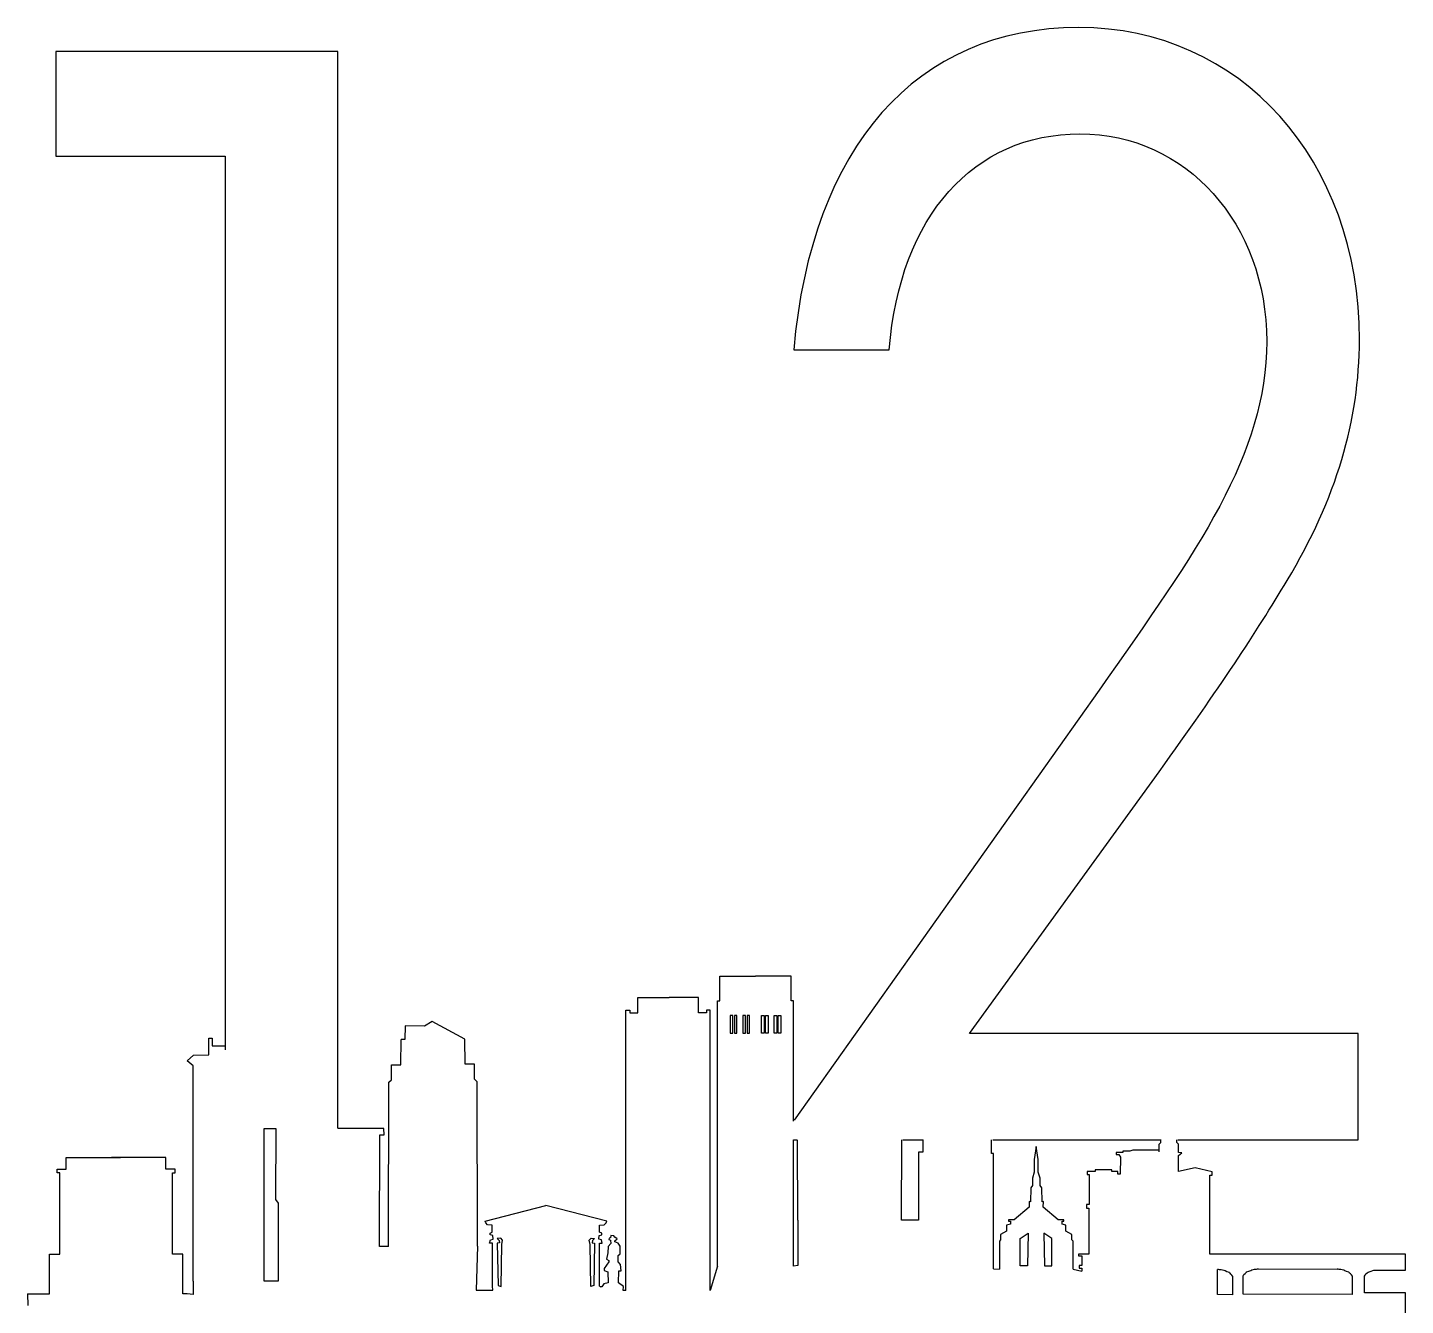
# Model space of a CAD drawing. Extents: x -137 to 89, y 6 to 360.
# Drawn here: x -114 to 89.1, y 171.9 to 360.4 of the extents above; entities that cross this region are included whole.
import ezdxf

# ---------------------------------------------------------------- set-up
doc = ezdxf.new("R2010")
doc.units = 0
doc.layers.add('outline', color=7, linetype='CONTINUOUS')

msp = doc.modelspace()

# ---------------------------------------------------------------- linework, layer by layer
at = {"layer": 'outline', "color": 7}
for points in [[(-68.236996, 198.105715), (-68.236993, 356.836711), (-109.843047, 356.836711), (-109.843047, 341.383033), (-84.879417, 341.383033), (-84.879417, 209.641985)], [(-1.041998, 312.849328), (13.024499, 312.849328)], [(43.970797, 262.684622), (-0.992788, 199.264841)], [(55.566272, 196.361095), (82.15129, 196.361092), (82.15129, 212.037562), (24.880548, 212.037562), (52.812595, 250.6258)], [(-12.260943, 177.735691), (-12.260943, 216.844255), (-11.925987, 216.844255), (-11.925987, 220.500146), (-6.672502, 220.497347)], [(-1.084061, 199.136365), (-1.084061, 216.844255), (-1.419016, 216.844255), (-1.419016, 220.500146), (-6.672502, 220.497347)], [(-25.77047, 174.151192), (-25.77047, 215.46997), (-25.195271, 215.46997), (-25.195271, 215.085718), (-24.042519, 215.085718), (-24.042519, 217.333581), (-19.693401, 217.333581), (-19.4182, 217.333581)], [(-13.341131, 174.15111), (-13.341131, 215.46997), (-13.916329, 215.46997), (-13.916329, 215.085718), (-15.069082, 215.085718), (-15.069082, 217.333581), (-19.4182, 217.333581)], [(-49.507182, 211.201719), (-54.326398, 213.806698), (-55.498639, 213.103354), (-58.338068, 213.155445), (-58.36413, 211.175658), (-58.928896, 211.148618)], [(-89.585278, 175.535924), (-89.585278, 207.296586), (-90.472105, 208.031778), (-89.526852, 208.872005), (-87.28625, 208.906994), (-87.28625, 211.357654), (-86.79612, 211.357654), (-86.79612, 210.202343), (-84.879716, 210.202343)], [(-60.769039, 180.619916), (-60.717109, 204.867854), (-60.335577, 205.235291), (-60.335577, 207.449534), (-58.954936, 207.449534), (-58.928901, 211.148604)], [(-47.66706, 180.673026), (-47.71899, 204.920966), (-48.100522, 205.288406), (-48.100522, 207.502646), (-49.481163, 207.502646), (-49.507224, 211.201719)], [(-77.373969, 198.020585), (-77.454627, 187.567536), (-77.050645, 187.005476), (-77.050645, 175.535984), (-79.105672, 175.535984)], [(-79.105645, 198.02057), (-77.373969, 198.020585)], [(-79.105645, 175.535924), (-79.105645, 198.02057)], [(-60.769007, 180.619895), (-62.089222, 180.645295), (-62.037131, 197.108762), (-61.437985, 197.108762), (-61.464046, 198.046552), (-68.236996, 198.020464)], [(-1.084061, 177.735693), (-1.084061, 196.361354)], [(-1.079003, 196.36109), (-0.564304, 196.361092)], [(-0.440204, 184.5359), (-0.504522, 196.361042)], [(17.971161, 196.361233), (17.971161, 194.532732), (17.374125, 194.532732), (17.374125, 184.502512), (14.832455, 184.502512)], [(14.832463, 184.50252), (14.896963, 196.361259)], [(15.042021, 196.36109), (18.029444, 196.36109)], [(28.399028, 177.338702), (28.399028, 194.362163), (28.120787, 194.362163), (28.120787, 196.361061)], [(28.322383, 196.36109), (53.134373, 196.361095)], [(40.137744, 177.317932), (40.137744, 181.439161), (39.966817, 181.610093), (39.966817, 182.407743), (39.095579, 182.910753), (39.095579, 183.794151), (38.538025, 183.94354), (38.538025, 184.363903), (38.789324, 184.363903), (38.789324, 184.572802), (37.95368, 184.572802), (35.750627, 186.452992), (35.769605, 187.25066), (35.57969, 187.231761), (35.54173, 189.282882), (35.294837, 189.643721), (35.294837, 190.707272), (35.009957, 191.580902), (35.009957, 193.461082), (34.687084, 195.360192), (34.421193, 193.460992), (34.421193, 191.580802), (34.136314, 190.707182), (34.136314, 189.643642), (33.88942, 189.282782), (33.851461, 187.231671), (33.661543, 187.250671), (33.680524, 186.45301), (31.477471, 184.57282), (30.641827, 184.57282), (30.641827, 184.36391), (30.893125, 184.36391), (30.893125, 183.94354), (30.335572, 183.794162), (30.335572, 182.910761), (29.464333, 182.407751), (29.464333, 181.610093), (29.293404, 181.439172), (29.293404, 177.317943)], [(52.844308, 194.600721), (52.844308, 195.724671), (53.081721, 195.966511), (53.081721, 196.361259)], [(60.324377, 179.521271), (60.324377, 191.14344), (60.627852, 191.14344), (60.627852, 191.65044), (58.120994, 192.241951), (55.698619, 191.70678), (55.698619, 194.072812), (56.177468, 194.438979), (55.670455, 194.49528), (55.670455, 194.59529), (55.670457, 195.719229), (55.433041, 195.961079), (55.433041, 196.361087)], [(-113.993175, 173.656374), (-110.750743, 173.656374), (-110.750743, 179.507793), (-109.239864, 179.507793), (-109.239864, 191.389413), (-109.239864, 191.498323), (-109.646824, 191.498323), (-109.646824, 192.04283), (-108.276963, 192.04283), (-108.276963, 193.74512), (-100.278106, 193.74512)], [(-90.472902, 173.652053), (-91.123856, 173.652053), (-91.123856, 179.503483), (-92.63473, 179.503483), (-92.63473, 191.385092), (-92.63473, 191.494013), (-92.227782, 191.494013), (-92.227782, 192.038499), (-93.597639, 192.038499), (-93.597639, 193.740799), (-101.596496, 193.740799)], [(52.847581, 194.854251), (48.96635, 194.854251), (48.493171, 194.688762), (47.452208, 194.688762), (47.452208, 194.499481), (46.516361, 194.499481), (46.516361, 194.226111), (46.894913, 194.226111), (47.122611, 193.831702), (47.084183, 191.313472), (46.758209, 191.324272), (46.758209, 191.702812), (45.874955, 191.702812), (45.874955, 191.934142), (43.382922, 191.934142), (43.382922, 191.692292), (42.194733, 191.692292), (42.194733, 191.271692), (42.51018, 191.271692), (42.51018, 186.834381), (42.142158, 186.834381), (42.142158, 186.298112), (42.468117, 186.298112), (42.468117, 179.505473), (40.93293, 179.505473), (40.93293, 179.25311), (41.427138, 179.25311), (41.427138, 177.833581), (41.048593, 177.833581), (41.048593, 177.423511), (41.416615, 177.423511), (41.416615, 176.992402)], [(-45.453112, 174.79527), (-45.453112, 181.111525), (-45.876328, 181.111525), (-45.741468, 181.614823), (-45.36006, 181.716974), (-45.39725, 182.269323), (-45.804494, 182.373183), (-45.804494, 182.604775), (-45.477099, 182.772463), (-45.477099, 183.786574), (-46.171813, 183.834574), (-46.427339, 184.153985), (-46.555104, 184.353605), (-37.57178, 186.693265)], [(-29.690388, 174.795281), (-29.690388, 181.111562), (-29.267171, 181.111562), (-29.402034, 181.614861), (-29.783442, 181.717011), (-29.746252, 182.26936), (-29.339008, 182.373223), (-29.339008, 182.604812), (-29.666406, 182.772503), (-29.666406, 183.786611), (-28.971692, 183.834611), (-28.716165, 184.154022), (-28.588403, 184.353642), (-37.571725, 186.693302)], [(-0.440204, 184.5359), (-0.440204, 177.819312), (-1.084061, 177.735611)], [(-26.945733, 179.311882), (-26.648907, 179.5663), (-26.627687, 180.711211), (-26.924513, 181.114063), (-27.412159, 181.304872), (-27.390939, 181.495692), (-27.094108, 181.771311), (-27.412135, 182.004542), (-27.56055, 182.195351), (-27.984593, 182.258952), (-28.048204, 181.940922), (-28.260227, 181.877322), (-28.302616, 181.665301), (-28.048193, 181.559311), (-28.005802, 181.07166), (-28.387437, 180.647631), (-28.429825, 179.693541), (-28.620646, 178.78185), (-28.28141, 178.569832), (-28.28141, 178.357811), (-28.620646, 177.891371), (-28.981079, 177.382512), (-28.981079, 177.106892), (-28.451029, 176.894871), (-28.387418, 175.304723), (-29.044683, 175.113903), (-29.341513, 174.711072), (-29.489924, 174.711072)], [(-47.667023, 180.673005), (-47.842643, 174.195124), (-45.389175, 174.195124), (-45.453064, 174.795204)], [(89.138074, 177.14756), (89.138074, 179.52127), (60.324375, 179.52127)], [(-25.77047, 174.151192), (-26.203656, 174.13859), (-26.118846, 174.732252), (-26.860918, 175.304702), (-26.818526, 177.043263), (-26.5005, 177.043263), (-26.585309, 177.99735), (-26.903341, 178.379001)], [(-12.260943, 177.735691), (-13.341131, 174.15111)], [(28.399028, 177.338702), (29.293404, 177.3179)], [(40.137744, 177.317932), (41.416615, 176.992402)], [(61.546726, 177.249651), (61.444629, 177.249651)], [(63.690735, 173.523161), (61.444631, 173.57426), (61.444631, 177.249709)], [(67.349528, 177.342872), (67.451625, 177.342872), (79.174879, 177.29177)], [(79.174879, 177.29182), (79.072779, 177.29182)], [(-89.585286, 175.535924), (-89.565548, 173.584225), (-90.472849, 173.652024)], [(-29.690388, 174.795201), (-29.489924, 174.711)], [(63.690732, 173.523161), (63.690732, 176.228701), (63.56311, 176.407361)], [(65.205522, 173.616372), (65.205522, 176.321929), (65.333146, 176.500581)], [(81.318885, 173.565331), (81.318885, 176.27087), (81.191263, 176.44953)], [(89.138074, 164.13036), (89.138074, 173.82945), (83.088907, 173.82945), (83.114437, 176.0245), (83.088907, 176.27974)], [(-113.993127, 173.656374), (-113.947727, 171.949174)], [(81.318885, 173.565331), (65.205511, 173.61643)]]:
    msp.add_lwpolyline(points, dxfattribs=at)
for points in [[(82.352241, 314.296387)], [(-10.023125, 214.699998), (-10.395595, 214.699998), (-10.395595, 212.079406), (-10.023125, 212.079406), (-10.023125, 214.699998)], [(-9.415819, 214.699998), (-9.788289, 214.699998), (-9.788289, 212.079406), (-9.415819, 212.079406), (-9.415819, 214.699998)], [(-8.163025, 214.713137), (-8.535495, 214.713137), (-8.535495, 212.092545), (-8.163025, 212.092545), (-8.163025, 214.713137)], [(-7.555721, 214.713137), (-7.928191, 214.713137), (-7.928191, 212.092545), (-7.555721, 212.092545), (-7.555721, 214.713137)], [(-5.789281, 214.713137), (-5.416811, 214.713137), (-5.416811, 212.092545), (-5.789281, 212.092545), (-5.789281, 214.713137)], [(-5.181978, 214.713137), (-4.809508, 214.713137), (-4.809508, 212.092545), (-5.181978, 212.092545), (-5.181978, 214.713137)], [(-3.929184, 214.699998), (-3.556714, 214.699998), (-3.556714, 212.079406), (-3.929184, 212.079406), (-3.929184, 214.699998)], [(-3.321879, 214.699998), (-2.949409, 214.699998), (-2.949409, 212.079406), (-3.321879, 212.079406), (-3.321879, 214.699998)], [(-44.184829, 174.729664), (-44.087917, 180.912905), (-43.952234, 181.552556), (-44.223598, 181.862675), (-44.746947, 181.843281), (-44.456201, 181.51375), (-44.398041, 181.203629), (-44.746939, 181.12603), (-44.630641, 174.88466), (-44.184829, 174.729669)], [(-30.958671, 174.729683), (-31.05559, 180.912921), (-31.191274, 181.552572), (-30.919912, 181.86269), (-30.396563, 181.843291), (-30.687309, 181.513761), (-30.745469, 181.203642), (-30.396569, 181.12604), (-30.512869, 174.88467), (-30.958671, 174.729683)], [(33.414628, 177.773732), (32.351088, 177.773732), (32.351088, 181.837981), (33.509587, 182.597661), (33.414628, 177.773732)], [(35.921555, 177.773732), (36.985096, 177.773732), (36.985096, 181.837981), (35.826596, 182.597661), (35.921555, 177.773732)]]:
    msp.add_lwpolyline(points, close=True, dxfattribs=at)
for points in [[(40.956547, 360.361093), (17.043499, 360.361093), (1.570351, 342.75521), (-1.041998, 312.849328)], [(82.352241, 314.296387), (82.352241, 340.8258), (64.869594, 360.361093), (40.956547, 360.361093)], [(13.024499, 312.849328), (14.632099, 332.625799), (25.483398, 344.684623), (41.157495, 344.684623)], [(41.157495, 344.684623), (56.831594, 344.684623), (68.687642, 331.419915), (68.687642, 314.05521)], [(68.687642, 314.05521), (68.687642, 297.414034), (58.439195, 283.184623), (43.970797, 262.684622)], [(71.701892, 278.843447), (78.936092, 290.90227), (82.352241, 302.47874), (82.352241, 314.296387)], [(52.812595, 250.6258), (61.855344, 263.166976), (67.080042, 271.1258), (71.701892, 278.843447)], [(-26.903341, 178.379001), (-26.924561, 178.484991), (-26.945733, 179.311882), (-26.945733, 179.311882)], [(62.363487, 177.122029), (61.776432, 177.224082), (61.546726, 177.249651), (61.546726, 177.249651)], [(63.18025, 176.790231), (62.644249, 176.99441), (62.363487, 177.122029), (62.363487, 177.122029)], [(63.56311, 176.407361), (63.333402, 176.63709), (63.18025, 176.790231), (63.18025, 176.790231)], [(65.333146, 176.500581), (65.562852, 176.7303), (65.716006, 176.883441), (65.716006, 176.883441)], [(65.716006, 176.883441), (66.252007, 177.087631), (66.532767, 177.21525), (66.532767, 177.21525)], [(66.532767, 177.21525), (67.119822, 177.3173), (67.349528, 177.342872), (67.349528, 177.342872)], [(79.991642, 177.164212), (79.404585, 177.266251), (79.174879, 177.29182), (79.174879, 177.29182)], [(80.808403, 176.83239), (80.2724, 177.03659), (79.991642, 177.164212), (79.991642, 177.164212)], [(81.191263, 176.44953), (80.961557, 176.679252), (80.808403, 176.83239), (80.808403, 176.83239)], [(83.318628, 176.61156), (83.599389, 176.84127), (83.80357, 176.91784), (83.80357, 176.91784)], [(83.80357, 176.91784), (84.237478, 177.07098), (84.518249, 177.14756), (84.518249, 177.14756)], [(84.518249, 177.14756), (85.054256, 177.14756), (89.138074, 177.14756), (89.138074, 177.14756)], [(83.088907, 176.27974), (83.21653, 176.50946), (83.318628, 176.61156), (83.318628, 176.61156)]]:
    msp.add_open_spline(points, degree=3, dxfattribs=at)

doc.saveas('drawing.dxf')
